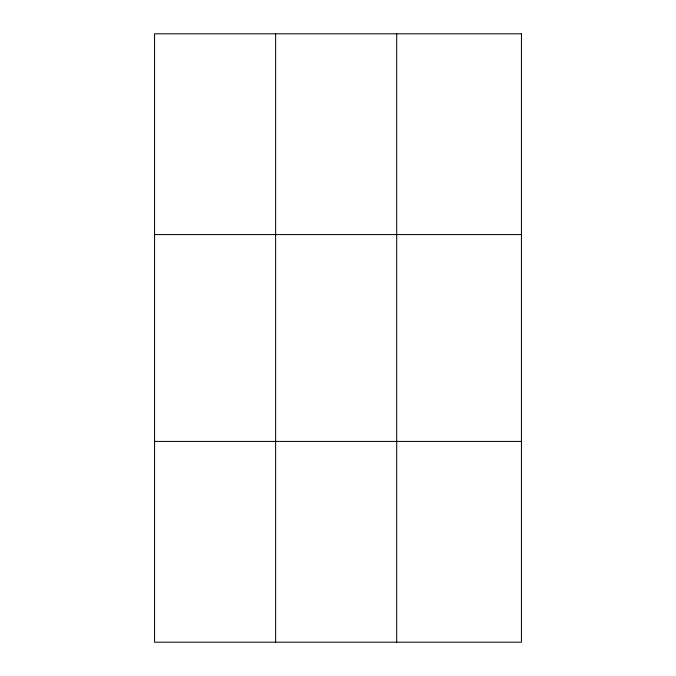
<?xml version="1.0" encoding="UTF-8"?>
<svg xmlns="http://www.w3.org/2000/svg" width="676" height="676" viewBox="0 0 676 676"><rect width="100%" height="100%" fill="white"/><g stroke="black" fill="none" stroke-linecap="round" stroke-linejoin="round"><path stroke-width="1.01" d="M275.631 33.8L275.631 642.2M396.702 33.8L396.702 642.2M154.559 234.572L521.441 234.572M154.559 441.428L521.441 441.428M521.441 33.8L521.441 642.2L154.559 642.2L154.559 33.8L521.441 33.8"/></g></svg>
